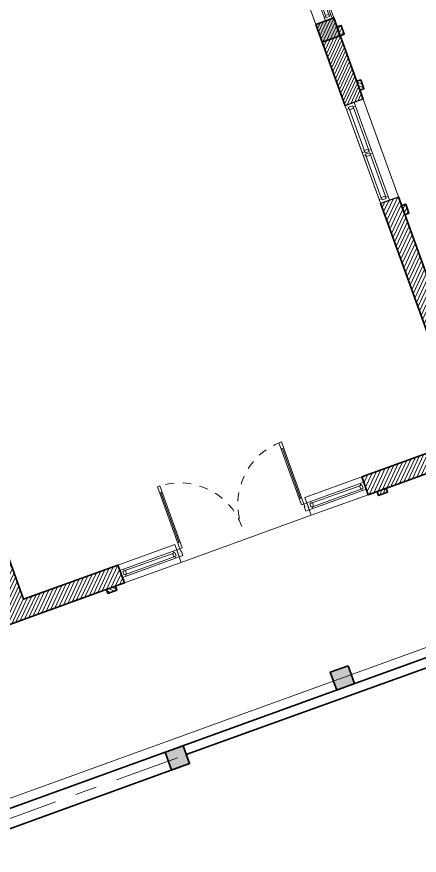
# Model space of a CAD drawing. Header units: millimetres. Extents: x 567980 to 569372, y 2065777 to 2066674.
# Drawn here: x 568691.46 to 568696.12, y 2066342.05 to 2066351.75 of the extents above; entities that cross this region are included whole.
import ezdxf

# ---------------------------------------------------------------- set-up
doc = ezdxf.new("R2010")
doc.units = ezdxf.units.MM
for name, pattern in [('CENTER', [3, 1.5, -0.5, 0.5, -0.5]), ('HIDDEN', [0.75, 0.5, -0.25]), ('HIDDEN2', [0.1875, 0.125, -0.0625])]:
    doc.linetypes.add(name, pattern=pattern)
for name, color, linetype, lineweight in [('A-COT VACH', 2, 'Continuous', 35), ('A-CUA', 25, 'Continuous', 5), ('A-HATCH', 251, 'Continuous', 5), ('A-NET KHUAT', 250, 'HIDDEN', 9), ('A-NET THAY', 125, 'Continuous', 18), ('A-TRUC', 250, 'CENTER', 5), ('A-TUONG', 255, 'Continuous', 35), ('boDnv', 54, 'Continuous', 25)]:
    doc.layers.add(name, color=color, linetype=linetype, lineweight=lineweight)
for name, color, linetype in [('ChiaLo', 128, 'CENTER'), ('LoLK', 6, 'Continuous'), ('QH', 7, 'Continuous')]:
    doc.layers.add(name, color=color, linetype=linetype)

# ---------------------------------------------------------------- blocks, each defined once
blk = doc.blocks.new('NEN')
at = {"layer": 'ChiaLo', "ltscale": 5}
blk.add_lwpolyline([(-34.65498923370615, -39.43028678209521), (2.960270242532715, -25.8254253519699)], dxfattribs=at)
at = {"layer": 'LoLK'}
for points in [[(-1.765962567413226, -12.75814977614209), (-8.050070708384737, -10.05412209429778), (-13.57096322160214, -12.46059711417183), (-7.383926113252528, -29.56676224502735), (2.9602702424163, -25.82542535173707)], [(5.000999457202852, -31.46771427290514), (2.960270242649131, -25.8254253519699), (-7.383926113252528, -29.56676224502735), (-15.8473594954703, -32.62785606668331), (-13.80663028091658, -38.2701449887827)]]:
    blk.add_lwpolyline(points, close=True, dxfattribs=at)
blk = doc.blocks.new('NEN I02')
at = {"layer": 'LoLK'}
for points in [[(-125.2276096208952, 40.00000000023283), (-129.9077877048403, 35.01023909077048), (-129.5225575875957, 29.00000000046566), (-111.3318920235615, 29.00000000069849), (-111.3318920235615, 40.00000000046566)], [(-105.3318920237944, 40.00000000069849), (-111.3318920233287, 40.00000000046566), (-111.3318920235615, 29.00000000069849), (-111.3318920237944, 20.00000000069849), (-105.3318920230959, 20.00000000046566)]]:
    blk.add_lwpolyline(points, close=True, dxfattribs=at)
blk = doc.blocks.new('*U404')
at = {"layer": 'A-CUA', "color": 32}
for points in [[(60, -40.0000000000291), (45.00000000005821, -40), (45.00000000005821, -18.40746915910089), (0, -18.40746915910089), (0, -40), (0, -40), (0, -81.59253080412093), (0, -81.59253080412093), (0, -103.1850616265758), (45.00000000005821, -103.1850616265758), (45.00000000005821, -81.59253080412093), (60, -81.59253080412093)], [(30, -81.59253080415003), (59.99999999994179, -81.59253080415003), (60, -40.0000000000291), (29.99999999994179, -40.0000000000291)], [(1292.49999782312, -81.59253080415003), (1262.499997823178, -81.59253080415003), (1262.49999782312, -40.0000000000291), (1292.499997823178, -40.0000000000291)], [(1322.49999782309, -81.59253080415003), (1307.499997823061, -81.59253080415003), (1307.499997823003, -40.0000000000291), (1322.499997823119, -40.0000000000291), (1322.499997823119, -18.40746915910089), (1277.499997823062, -18.40746915910089), (1277.499997823033, -40.0000000000291), (1292.499997823178, -40.0000000000291), (1292.49999782312, -81.59253080415003), (1277.499997823062, -81.59253080415003), (1277.499997823062, -103.1850616265758), (1322.499997823119, -103.1850616265758)], [(1307.499997823061, -81.59253080415003), (1337.499997823003, -81.59253080415003), (1337.499997823061, -40.0000000000291), (1307.499997823003, -40.0000000000291)], [(2539.999995646181, -40.0000000000291), (2554.999995646123, -40), (2554.999995646123, -18.40746915910089), (2599.999995646181, -18.40746915910089), (2599.999995646181, -40), (2599.999995646181, -40), (2599.999995646181, -81.59253080412093), (2599.999995646181, -81.59253080412093), (2599.999995646181, -103.1850616265758), (2554.999995646123, -103.1850616265758), (2554.999995646123, -81.59253080412093), (2539.999995646181, -81.59253080412093)], [(2569.999995646181, -81.59253080415003), (2539.999995646239, -81.59253080415003), (2539.999995646181, -40.0000000000291), (2569.999995646239, -40.0000000000291)]]:
    blk.add_lwpolyline(points, close=True, dxfattribs=at)
at = {"layer": 'A-CUA', "color": 37, "lineweight": -2}
for points in [[(45.00000000005821, -18.40746915910089), (1277.499997823062, -18.40746915910089), (1277.499997823062, -40), (45.00000000005821, -40)], [(45.00000000005821, -81.59253080412093), (1277.499997823062, -81.59253080412093), (1277.499997823062, -103.1850616265758), (45.00000000005821, -103.1850616265758)], [(2554.999995646123, -18.40746915910089), (1322.499997823119, -18.40746915910089), (1322.499997823119, -40), (2554.999995646123, -40)], [(2554.999995646123, -81.59253080412093), (1322.499997823119, -81.59253080412093), (1322.499997823119, -103.1850616265758), (2554.999995646123, -103.1850616265758)]]:
    blk.add_lwpolyline(points, close=True, dxfattribs=at)
blk = doc.blocks.new('*U399')
at = {"layer": 'A-CUA', "color": 32}
for points in [[(60, -40.0000000000291), (45.00000000005821, -40), (45.00000000005821, -9.99998139324059), (0, -9.99998139324059), (0, -40), (0, -40), (0, -90.00001858677939), (0, -90.00001858677939), (0, -120.0000371835189), (45.00000000005821, -120.0000371835189), (45.00000000005821, -90.00001858677939), (60, -90.00001858677939)], [(30, -90.0000185868085), (59.99999999994179, -90.0000185868085), (60, -40.0000000000291), (29.99999999994179, -40.0000000000291)], [(592.5000001518347, -90.0000185868085), (562.5000001518929, -90.0000185868085), (562.5000001518347, -40.0000000000291), (592.5000001518929, -40.0000000000291)], [(622.5000001518051, -90.0000185868085), (607.500000151776, -90.0000185868085), (607.5000001517178, -40.0000000000291), (622.5000001518342, -40.0000000000291), (622.5000001518342, -9.99998139324059), (577.5000001517765, -9.99998139324059), (577.5000001517474, -40.0000000000291), (592.5000001518929, -40.0000000000291), (592.5000001518347, -90.0000185868085), (577.5000001517765, -90.0000185868085), (577.5000001517765, -120.0000371835189), (622.5000001518342, -120.0000371835189)], [(607.500000151776, -90.0000185868085), (637.5000001517178, -90.0000185868085), (637.500000151776, -40.0000000000291), (607.5000001517178, -40.0000000000291)], [(1140.000000303611, -40.0000000000291), (1155.000000303552, -40), (1155.000000303552, -9.99998139324059), (1200.000000303611, -9.99998139324059), (1200.000000303611, -40), (1200.000000303611, -40), (1200.000000303611, -90.00001858677939), (1200.000000303611, -90.00001858677939), (1200.000000303611, -120.0000371835189), (1155.000000303552, -120.0000371835189), (1155.000000303552, -90.00001858677939), (1140.000000303611, -90.00001858677939)], [(1170.000000303611, -90.0000185868085), (1140.000000303669, -90.0000185868085), (1140.000000303611, -40.0000000000291), (1170.000000303669, -40.0000000000291)]]:
    blk.add_lwpolyline(points, close=True, dxfattribs=at)
at = {"layer": 'A-CUA', "color": 37, "lineweight": -2}
for points in [[(45.00000000005821, -9.99998139324059), (577.5000001517765, -9.99998139324059), (577.5000001517765, -40), (45.00000000005821, -40)], [(45.00000000005821, -90.00001858677939), (577.5000001517765, -90.00001858677939), (577.5000001517765, -120.0000371835189), (45.00000000005821, -120.0000371835189)], [(1155.000000303552, -9.99998139324059), (622.5000001518342, -9.99998139324059), (622.5000001518342, -40), (1155.000000303552, -40)], [(1155.000000303552, -90.00001858677939), (622.5000001518342, -90.00001858677939), (622.5000001518342, -120.0000371835189), (1155.000000303552, -120.0000371835189)]]:
    blk.add_lwpolyline(points, close=True, dxfattribs=at)
blk = doc.blocks.new('phào cửa')
at = {"layer": 'A-HATCH'}
h = blk.add_hatch(dxfattribs=at)
h.set_pattern_fill('ANSI31', color=256, scale=250)
h.set_pattern_definition([(45, (-237697.4602021521, 7620.008552273051), (-22.09708691207961, 22.09708691207961), [])])
h.paths.add_polyline_path([(3.222521627321839e-08, 0), (3.222521627321839e-08, 110), (-49.99999996777478, 110), (-49.99999996778206, 5.820766091346741e-11)])
at = {"layer": 'A-TUONG'}
blk.add_lwpolyline([(3.222521627321839e-08, 0), (3.222521627321839e-08, 110), (-49.99999996777478, 110), (-49.99999996778206, 5.820766091346741e-11)], close=True, dxfattribs=at)
blk = doc.blocks.new('S1200')
at = {"layer": 'A-TUONG'}
blk.add_blockref('phào cửa', (0.0001161184045486152, 1309.999997422972), dxfattribs=at)
at = {"layer": 'A-TUONG', "xscale": -1, "rotation": 180}
blk.add_blockref('phào cửa', (0.0001161184045486152, -109.9999968419434), dxfattribs=at)
blk.add_wipeout([(219.99999995789904, 1200.0000003035666), (219.99999995792268, -8.958522812463343e-11), (-1.950866135302931e-10, -3.8198777474462986e-11), (-1.4597389963455498e-10, 1200.0000003035989)]).dxf.layer = 'A-NET KHUAT'
at = {"layer": 'A-NET THAY'}
blk.add_lwpolyline([(-1.746229827404022e-10, 0), (-2.328306436538696e-10, 1200.000000303553), (219.9999999579159, 1200.000000303553), (219.9999999579741, -5.820766091346741e-11)], close=True, dxfattribs=at)
at = {"layer": 'A-CUA', "rotation": 90}
blk.add_blockref('*U399', (100.004018607433, 0), dxfattribs=at)
blk = doc.blocks.new('*U400')
at = {"layer": 'A-CUA', "color": 32}
for points in [[(60, -40.0000000000291), (45.00000000005821, -40), (45.00000000005821, -18.40746915910089), (0, -18.40746915910089), (0, -40), (0, -40), (0, -81.59253080412093), (0, -81.59253080412093), (0, -103.1850616265759), (45.00000000005821, -103.1850616265759), (45.00000000005821, -81.59253080412093), (60, -81.59253080412093)], [(30, -81.59253080415003), (59.99999999994179, -81.59253080415003), (60, -40.0000000000291), (29.99999999994179, -40.0000000000291)], [(639.9999976540549, -40.0000000000291), (654.9999976539967, -40), (654.9999976539967, -18.40746915910089), (699.9999976540549, -18.40746915910089), (699.9999976540549, -40), (699.9999976540549, -40), (699.9999976540549, -81.59253080412093), (699.9999976540549, -81.59253080412093), (699.9999976540549, -103.1850616265759), (654.9999976539967, -103.1850616265759), (654.9999976539967, -81.59253080412093), (639.9999976540549, -81.59253080412093)], [(669.9999976540549, -81.59253080415003), (639.9999976541131, -81.59253080415003), (639.9999976540549, -40.0000000000291), (669.9999976541131, -40.0000000000291)]]:
    blk.add_lwpolyline(points, close=True, dxfattribs=at)
at = {"layer": 'A-CUA', "color": 37, "lineweight": -2}
for points in [[(45.00000000005821, -18.40746915910089), (654.9999976539967, -18.40746915910089), (654.9999976539967, -40), (45.00000000005821, -40)], [(45.00000000005821, -81.59253080412093), (654.9999976539967, -81.59253080412093), (654.9999976539967, -103.1850616265759), (45.00000000005821, -103.1850616265759)]]:
    blk.add_lwpolyline(points, close=True, dxfattribs=at)
blk = doc.blocks.new('*U375')
for p, q in [((90.00000000000283, -99.99999999999753), (50.00000000000306, -99.99999999999864)), ((70.00000000000283, -99.99999999999804), (70.000000000026, -916.6666666666671)), ((2043.33333333334, -99.99999999994078), (2083.33333333334, -99.99999999993975)), ((2063.33333333334, -99.99999999994023), (2063.333333333363, -916.6666666666092)), ((90.000000000026, -916.6666666666661), (50.000000000026, -916.6666666666672)), ((2043.333333333364, -916.6666666666094), (2083.333333333363, -916.6666666666085))]:
    blk.add_line(p, q)
for points in [[(-3.275903171773614e-12, 113.0367899566194), (59.99999999999695, 113.0367899566211), (59.99999999999901, 40.00000000000166), (49.99999999999901, 40.00000000000139), (50, 1.412869821137974e-12), (0, 0)], [(50, 1.412869821137974e-12), (90, 2.52042831050403e-12), (90.00000000002882, -1016.666666666667), (50.00000000002905, -1016.666666666668)], [(2083.333333333338, 6.018300336200262e-11), (2043.333333333338, 5.910386658206697e-11), (2043.333333333367, -1016.666666666609), (2083.333333333366, -1016.666666666608)], [(2133.333333333334, 113.0367899566811), (2073.333333333334, 113.0367899566795), (2073.333333333336, 40.00000000005991), (2083.333333333336, 40.00000000006018), (2083.333333333338, 6.018300336200262e-11), (2133.333333333338, 6.156745147371019e-11)]]:
    blk.add_lwpolyline(points, close=True)
at = {"linetype": 'HIDDEN2'}
for centre, radius, start, end in [((49.99999999973099, 4.31796786878278e-10), 1016.666666667347, 270.0000392677531, 1.752157829518597e-12), ((2083.33333333498, 1.833205028855784e-09), 1016.666666668683, 180.0000000000015, 269.9999607322504)]:
    blk.add_arc(centre, radius, start, end, dxfattribs=at)
blk = doc.blocks.new('CỦA DI SAU')
at = {"layer": 'A-NET THAY'}
blk.add_line((2199.977334673575, -0.08871254039650012), (3799.977334673575, -0.08871254039650012), dxfattribs=at)
for points in [[(2199.977334673575, -0.08871254039650012), (1499.977337019518, -0.08871251711343575), (1499.977337019518, -220.0887124752039), (2199.977334673575, -220.0887124980213)], [(3799.977334673575, -0.08871254039650012), (4499.977332327631, -0.08882865867053624), (4499.977332327631, -220.088828616761), (3799.977334673575, -220.0887124980213)]]:
    blk.add_lwpolyline(points, close=True, dxfattribs=at)
at = {"layer": 'A-CUA', "xscale": -1}
blk.add_blockref('*U400', (2199.977334673575, -49.29244711709862, 1.05544992030015e-06), dxfattribs=at)
at = {"layer": 'A-CUA', "extrusion": (0, 0, -1), "xscale": -0.7500000000000002, "yscale": 0.7500000000000002, "zscale": -0.7500000000000002}
blk.add_blockref('*U375', (-2199.977334673575, -152.4775087437006), dxfattribs=at)
at = {"layer": 'A-CUA'}
blk.add_blockref('*U400', (3799.977334673575, -49.29244711708907), dxfattribs=at)
at = {"layer": 'A-TUONG', "xscale": -1, "rotation": 90}
blk.add_blockref('phào cửa', (1389.977337019576, -0.08859640870150542, 1.05544992030015e-06), dxfattribs=at)
at = {"layer": 'A-TUONG', "rotation": 270}
blk.add_blockref('phào cửa', (4609.977332327573, -0.08859640870150542, 1.05544992030015e-06), dxfattribs=at)
blk = doc.blocks.new('cot 220')
at = {"layer": 'A-COT VACH'}
h = blk.add_hatch(color=256, dxfattribs=at)
h.dxf.hatch_style = 1
h.paths.add_polyline_path([(110.0000037951395, 109.9999999980937), (-109.9999962048605, 109.9999999980937), (-109.9999962048605, -110.0000000019063), (110.0000037951395, -110.0000000019063)])
blk.add_lwpolyline([(-109.9999962048605, -110.0000000019063), (110.0000037951395, -110.0000000019063), (110.0000037951395, 109.9999999980937), (-109.9999962048605, 109.9999999980937)], close=True, dxfattribs=at)
blk = doc.blocks.new('cum dh a3.3.1.6.7')
at = {"layer": 'A-HATCH'}
h = blk.add_hatch(dxfattribs=at)
h.set_pattern_fill('ANSI31', color=256, scale=0.3, angle=-1.272221872585407e-14)
h.set_pattern_definition([(45, (-145.6989117923658, 350.0000001161825), (-0.02651650429449553, 0.02651650429449554), [])])
h.paths.add_polyline_path([(-6.501451594987884, -0.2199998833239079), (-7.781451599672437, -0.2199998833239079), (-7.781451599905267, -3.119999762857333), (-8.001451599877328, -3.119999762857333), (-8.001451599411666, 1.166481524705887e-07), (-6.501451594987884, 1.161824911832809e-07)])
h.paths.add_polyline_path([(-2.12145159044303, -1.619999883696437), (-2.12145159044303, -0.2199998835567385), (-1.671451590489596, -0.2199998835567385), (-1.671451590489596, 1.164153218269348e-07), (-3.501451599644497, 2.328306436538696e-10), (-3.501451599644497, -0.2199999997392297), (-2.34145159041509, -0.2199998835567385), (-2.34145159041509, -2.249484081985429), (-2.121451590675861, -2.190535259665921), (-2.12145159044303, -1.729999883566052), (-0.9314515904989094, -1.729999883566052), (-0.9314515904989094, -1.619999883463606)])
h.paths.add_polyline_path([(-0.1114515908993781, -12.73984014475718), (-0.1114515904337168, -7.03999976743944), (-0.2214515907689929, -7.03999976743944), (-0.2214515907689929, -1.729999883798882), (-0.3314515906386077, -1.729999883566052), (-0.3314515904057771, -1.619999883929268), (-0.2214515907689929, -1.619999883463606), (-0.2214515907689929, -0.2199998835567385), (-0.6714515902567655, -0.2199998833239079), (-0.6714515904895961, 1.161824911832809e-07), (-0.001451590796932578, 1.161824911832809e-07), (-0.001451600110158324, -12.95984022482298), (-0.8069553985260427, -13.01192818651907), (-0.8209397434256971, -12.79281266941689)])
h = blk.add_hatch(dxfattribs=at)
h.set_pattern_fill('ANSI31', color=256, scale=0.25, angle=-1.272221872585407e-14)
h.set_pattern_definition([(45, (-245.6989118012134, 2.000000000232831), (-0.02209708691207961, 0.02209708691207962), [])])
h.paths.add_polyline_path([(-7.781451601302251, -4.319999763043597), (-7.781451599439606, -5.31999976746738), (-8.001451599178836, -5.31999976770021), (-8.001451601274312, -4.319999763043597)])
h.paths.add_polyline_path([(-7.781451601069421, -10.11999976797961), (-7.781451598508283, -11.63987906207331), (-6.1842860088218, -13.13999988394789), (-5.311802898300812, -13.07942760898732), (-5.297818553401157, -13.29854312562384), (-6.271404853323475, -13.35999988368712), (-8.001451598480344, -11.73516338155605), (-8.001451601274312, -10.11999976797961)])
h.paths.add_polyline_path([(-7.781451599439606, -7.91999976336956), (-8.001451599644497, -7.919999762903899), (-8.001451599644497, -8.69999977084808), (-7.781451599439606, -8.69999977084808)])
at = {"layer": 'A-NET THAY', "elevation": 1.055449920576946e-09}
blk.add_lwpolyline([(-8.001451599411666, -7.91999976313673), (-7.781451599439606, -7.91999976336956), (-7.781451599672437, -5.31999976770021), (-8.001451599411666, -5.31999976746738)], close=True, dxfattribs=at)
at = {"layer": 'A-TUONG'}
for points, elevation in [([(-6.501451594987884, -0.2199998833239079), (-7.781451599672437, -0.2199998833239079), (-7.781451599905267, -3.119999762857333), (-8.001451599877328, -3.119999762857333), (-8.001451599411666, 1.166481524705887e-07), (-6.501451594987884, 1.161824911832809e-07)], 1.055449920482079e-09), ([(-2.12145159044303, -1.619999883696437), (-2.12145159044303, -0.2199998835567385), (-1.671451590489596, -0.2199998835567385), (-1.671451590489596, 1.164153218269348e-07), (-3.501451599644497, 2.328306436538696e-10), (-3.501451599644497, -0.2199999997392297), (-2.34145159041509, -0.2199998835567385), (-2.34145159041509, -2.249484081985429), (-2.121451590675861, -2.190535259665921), (-2.12145159044303, -1.729999883566052), (-0.9314515904989094, -1.729999883566052), (-0.9314515904989094, -1.619999883463606)], 1.055449920373658e-09)]:
    blk.add_lwpolyline(points, close=True, dxfattribs=dict(at, elevation=elevation))
at = {"layer": 'A-TUONG', "elevation": 1.055449920387211e-09}
blk.add_lwpolyline([(-7.781451599905267, -4.319999763043597), (-7.781451599672437, -5.31999976770021), (-8.001451599411666, -5.31999976746738), (-8.001451600110158, -4.319999763043597), (-7.781451599905267, -4.319999763043597)], dxfattribs=at)
at = {"layer": 'A-COT VACH', "xscale": 0.001, "yscale": 0.001, "zscale": 0.001, "rotation": 359.9999999999999}
blk.add_blockref('cot 220', (-7.891451593954116, -5.209999651648104), dxfattribs=at)
at = {"layer": 'A-CUA', "xscale": 0.001, "yscale": 0.001, "zscale": 0.001, "rotation": 90}
blk.add_blockref('*U404', (-8.001451599411666, -7.91999976313673, 1.750776646989899e-09), dxfattribs=at)
at = {"layer": 'A-TUONG', "xscale": 0.001, "yscale": 0.001, "zscale": 0.001, "rotation": 359.9999999999999}
for name, p in [('CỦA DI SAU', (-8.001428932184353, 8.882884867489338e-05, 1.055449920400763e-09)), ('phào cửa', (-8.001451599411666, -5.209999767597765, 1.055449920522736e-09))]:
    blk.add_blockref(name, p, dxfattribs=at)
blk.add_blockref('S1200', (-8.001451600110158, -4.319999763043597), dxfattribs=at)
blk = doc.blocks.new('MBT1 A1')
at = {"layer": 'A-TRUC', "ltscale": 0.5}
blk.add_line((0.1100000001024455, -16.8899959998671), (0.1099999998696148, -2.109995999606326), dxfattribs=at)
at = {"layer": 'A-TUONG'}
for p, q in [((0, -17.10999999986961), (0, -2)), ((0.2199999999720603, -12.49999599996954), (0.2199999999720603, -7.729995999950916)), ((0.2199999999720603, -12.49999599996954), (0.1099999998696148, -12.49999599973671)), ((0.1100000001024455, -16.77999599999748), (0.1099999998696148, -12.49999599973671))]:
    blk.add_line(p, q, dxfattribs=at)
at = {"layer": 'A-COT VACH', "xscale": 0.001, "yscale": 0.001, "zscale": 0.001}
blk.add_blockref('cot 220', (0.1099999961443245, -12.38999999989755), dxfattribs=at)
blk = doc.blocks.new('MBT1 IO2')
at = {"layer": 'LoLK', "xscale": -1, "rotation": 180}
blk.add_blockref('MBT1 A1', (-111.3318920226302, 20.00000401376747), dxfattribs=at)
at = {"layer": 'LoLK', "rotation": 270}
blk.add_blockref('cum dh a3.3.1.6.7', (-113.3318920244928, 29.00000000069849), dxfattribs=at)
at = {"layer": 'LoLK'}
blk.add_blockref('NEN I02', (0, 0), dxfattribs=at)
blk = doc.blocks.new('rkg1')
at = {"layer": 'A-NET THAY'}
for points in [[(2.048909664154053e-08, -2000), (0, -3.813765943050385e-07), (-11000.00000914186, -1.094304025173187e-07), (-11000.00000859052, -13667.71715662116), (-6009.970093397424, -18352.12019871129), (1.825392246246338e-07, -17972.01661115559), (1.508742570877075e-07, -14966.02260822523)], [(-109.9999999795109, -1999.999999997206), (-109.9999999981374, -110.0000003788155), (-10890.00000913627, -110.0000001122244), (-10890.00000859238, -13620.10514666815), (-5969.396155653521, -18239.33429947263), (-109.9999998193234, -17868.75383649766), (-109.9999998491257, -14966.02260822523)]]:
    blk.add_lwpolyline(points, dxfattribs=at)
at = {"layer": 'A-COT VACH'}
blk.add_blockref('cot 220', (-5500.000008365139, -110.0000002435409), dxfattribs=at)
blk = doc.blocks.new('CUM CONG A3-A3.1-A6-A7')
at = {"layer": 'QH', "xscale": 0.001, "yscale": 0.001, "zscale": 0.001}
blk.add_blockref('rkg1', (11.00000000919681, 0), dxfattribs=at)
blk = doc.blocks.new('MB CONG KHU A')
at = {"layer": 'LoLK', "rotation": 199.8842788469175}
blk.add_blockref('CUM CONG A3-A3.1-A6-A7', (-44.43837425007951, 105.224211614579), dxfattribs=at)

msp = doc.modelspace()

# ---------------------------------------------------------------- block references
at = {"layer": 'boDnv'}
msp.add_blockref('NEN', (568697.4807461541, 2066371.697269554), dxfattribs=at)

# ---------------------------------------------------------------- next in the draw order: block references
at = {"layer": 'LoLK', "rotation": 289.8842788556047}
msp.add_blockref('MBT1 IO2', (568700.6921308872, 2066227.572532558), dxfattribs=at)

# ---------------------------------------------------------------- next in the draw order: block references
at = {"layer": 'LoLK'}
msp.add_blockref('MB CONG KHU A', (568744.8793870007, 2066240.647631037), dxfattribs=at)

doc.saveas('drawing.dxf')
